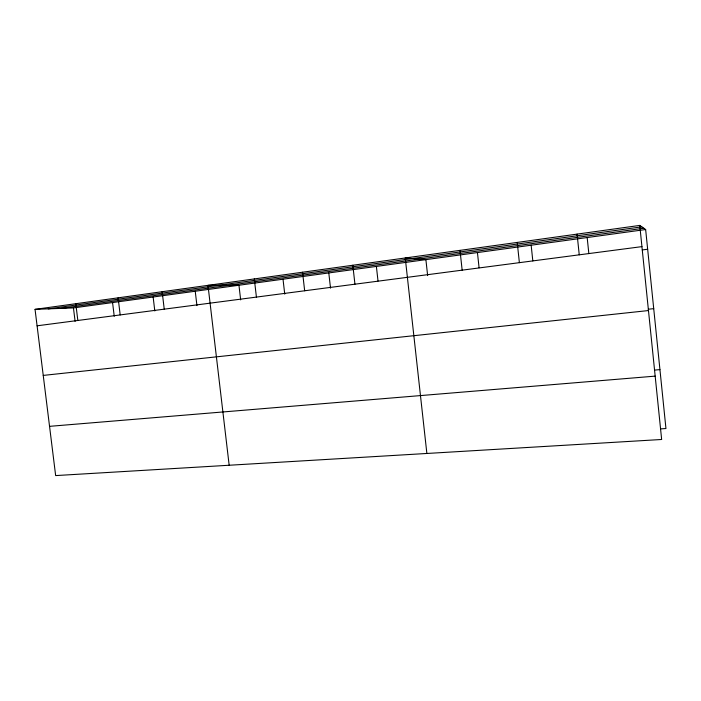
<?xml version="1.0" encoding="UTF-8"?>
<svg xmlns="http://www.w3.org/2000/svg" width="701" height="701" viewBox="0 0 701 701"><rect width="100%" height="100%" fill="white"/><g stroke="black" fill="none" stroke-linecap="round" stroke-linejoin="round"><path stroke-width="1.05" d="M639.768 225.415L661.648 439.483L55.651 475.585L35.05 309.36L639.768 225.415L645.647 229.525L665.95 428.539L660.535 428.881M48.22 308.869L641.809 226.835M61.267 308.379L643.807 228.228M35.05 309.36L73.456 307.923L645.647 229.525M37.092 325.807L641.941 246.621M642.247 249.933L647.663 249.232M648.302 309.237L653.718 308.65M43.234 375.412L648.469 310.552M654.524 370.084L659.939 369.62M49.552 426.339L655.172 376.13M75.787 303.708L77.837 320.471M73.456 307.923L75.103 321.382M118.119 297.829L120.186 314.924M112.572 302.569L114.237 316.265M162.159 291.721L164.236 309.159M153.142 297.005L154.807 310.964M229.166 465.254L207.987 285.351L238.953 285.246L240.662 299.888M195.237 291.239L196.937 305.601M254.305 278.928L256.417 297.093M302.543 272.225L304.663 290.775M283.02 279.208L284.737 294.131M352.813 265.25L354.943 284.194M328.795 272.934L330.522 288.155M376.384 266.415L378.014 281.022M427.645 275.607L425.893 259.633L405.248 257.968L426.874 453.468M477.442 252.57L479.081 267.782M460.005 250.371L462.152 270.157M531.156 245.21L532.821 260.938M517.224 242.423L519.38 262.665M587.175 237.534L588.849 253.604M577.081 234.116L579.245 254.822"/></g></svg>
